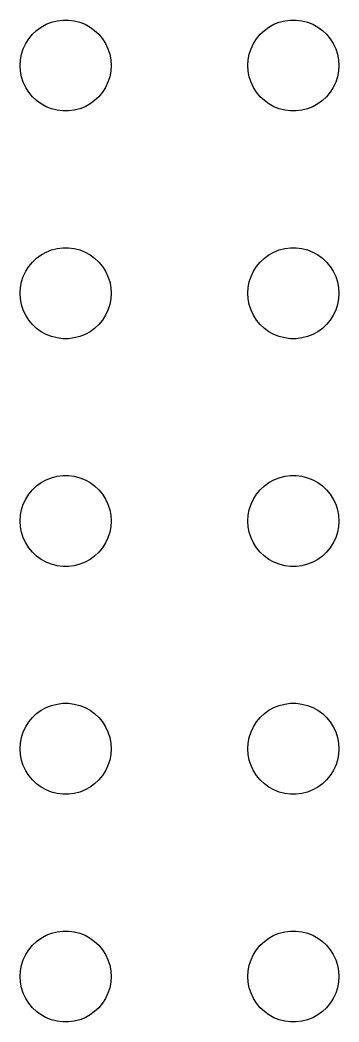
# Model space of a CAD drawing. Header units: metres. Extents: x -134 to 134, y -134 to 134.
# Drawn here: x 66 to 76.5, y 28.5 to 61.5 of the extents above; entities that cross this region are included whole.
import ezdxf

# ---------------------------------------------------------------- set-up
doc = ezdxf.new("R2010")
doc.units = ezdxf.units.M

msp = doc.modelspace()

# ---------------------------------------------------------------- linework, layer by layer
for p, q in [((66.8613, 61.3572), (67.0365, 61.4266)), ((67.0365, 61.4266), (67.2189, 61.4734)), ((67.2189, 61.4734), (67.4058, 61.497)), ((67.4058, 61.497), (67.5942, 61.497)), ((67.5942, 61.497), (67.7811, 61.4734)), ((67.7811, 61.4734), (67.9635, 61.4266)), ((67.9635, 61.4266), (68.1387, 61.3572)), ((74.3613, 61.3572), (74.5365, 61.4266)), ((74.5365, 61.4266), (74.7189, 61.4734)), ((74.7189, 61.4734), (74.9058, 61.497)), ((74.9058, 61.497), (75.0942, 61.497)), ((75.0942, 61.497), (75.2811, 61.4734)), ((75.2811, 61.4734), (75.4635, 61.4266)), ((75.4635, 61.4266), (75.6387, 61.3572)), ((66.4065, 61.0268), (66.5439, 61.1558)), ((66.5439, 61.1558), (66.6963, 61.2665)), ((66.6963, 61.2665), (66.8613, 61.3572)), ((68.1387, 61.3572), (68.3037, 61.2665)), ((68.3037, 61.2665), (68.4561, 61.1558)), ((68.4561, 61.1558), (68.5934, 61.0268)), ((73.9065, 61.0268), (74.0439, 61.1558)), ((74.0439, 61.1558), (74.1963, 61.2665)), ((74.1963, 61.2665), (74.3613, 61.3572)), ((75.6387, 61.3572), (75.8037, 61.2665)), ((75.8037, 61.2665), (75.9561, 61.1558)), ((75.9561, 61.1558), (76.0934, 61.0268)), ((66.1053, 60.5522), (66.1855, 60.7226)), ((66.1855, 60.7226), (66.2865, 60.8817)), ((66.2865, 60.8817), (66.4065, 61.0268)), ((68.5934, 61.0268), (68.7135, 60.8817)), ((68.7135, 60.8817), (68.8145, 60.7226)), ((68.8145, 60.7226), (68.8947, 60.5522)), ((73.6053, 60.5522), (73.6855, 60.7226)), ((73.6855, 60.7226), (73.7865, 60.8817)), ((73.7865, 60.8817), (73.9065, 61.0268)), ((76.0934, 61.0268), (76.2135, 60.8817)), ((76.2135, 60.8817), (76.3145, 60.7226)), ((76.3145, 60.7226), (76.3947, 60.5522)), ((66.0471, 60.373), (66.1053, 60.5522)), ((68.8947, 60.5522), (68.9529, 60.373)), ((73.5471, 60.373), (73.6053, 60.5522)), ((76.3947, 60.5522), (76.4529, 60.373)), ((66, 60), (66.0118, 60.188)), ((66.0118, 60.188), (66.0471, 60.373)), ((68.9529, 60.373), (68.9882, 60.188)), ((68.9882, 60.188), (69, 60)), ((73.5, 60), (73.5118, 60.188)), ((73.5118, 60.188), (73.5471, 60.373)), ((76.4529, 60.373), (76.4882, 60.188)), ((76.4882, 60.188), (76.5, 60)), ((66.0118, 59.812), (66, 60)), ((66.0471, 59.627), (66.0118, 59.812)), ((68.9882, 59.812), (68.9529, 59.627)), ((69, 60), (68.9882, 59.812)), ((73.5118, 59.812), (73.5, 60)), ((73.5471, 59.627), (73.5118, 59.812)), ((76.4882, 59.812), (76.4529, 59.627)), ((76.5, 60), (76.4882, 59.812)), ((66.1053, 59.4478), (66.0471, 59.627)), ((66.1855, 59.2774), (66.1053, 59.4478)), ((68.8947, 59.4478), (68.8145, 59.2774)), ((68.9529, 59.627), (68.8947, 59.4478)), ((73.6053, 59.4478), (73.5471, 59.627)), ((73.6855, 59.2774), (73.6053, 59.4478)), ((76.3947, 59.4478), (76.3145, 59.2774)), ((76.4529, 59.627), (76.3947, 59.4478)), ((66.2865, 59.1183), (66.1855, 59.2774)), ((66.4065, 58.9732), (66.2865, 59.1183)), ((68.7135, 59.1183), (68.5934, 58.9732)), ((68.8145, 59.2774), (68.7135, 59.1183)), ((73.7865, 59.1183), (73.6855, 59.2774)), ((73.9065, 58.9732), (73.7865, 59.1183)), ((76.2135, 59.1183), (76.0934, 58.9732)), ((76.3145, 59.2774), (76.2135, 59.1183)), ((66.5439, 58.8442), (66.4065, 58.9732)), ((66.6963, 58.7335), (66.5439, 58.8442)), ((66.8613, 58.6428), (66.6963, 58.7335)), ((68.3037, 58.7335), (68.1387, 58.6428)), ((68.4561, 58.8442), (68.3037, 58.7335)), ((68.5934, 58.9732), (68.4561, 58.8442)), ((74.0439, 58.8442), (73.9065, 58.9732)), ((74.1963, 58.7335), (74.0439, 58.8442)), ((74.3613, 58.6428), (74.1963, 58.7335)), ((75.8037, 58.7335), (75.6387, 58.6428)), ((75.9561, 58.8442), (75.8037, 58.7335)), ((76.0934, 58.9732), (75.9561, 58.8442)), ((67.0365, 58.5734), (66.8613, 58.6428)), ((67.2189, 58.5266), (67.0365, 58.5734)), ((67.4058, 58.503), (67.2189, 58.5266)), ((67.5942, 58.503), (67.4058, 58.503)), ((67.7811, 58.5266), (67.5942, 58.503)), ((67.9635, 58.5734), (67.7811, 58.5266)), ((68.1387, 58.6428), (67.9635, 58.5734)), ((74.5365, 58.5734), (74.3613, 58.6428)), ((74.7189, 58.5266), (74.5365, 58.5734)), ((74.9058, 58.503), (74.7189, 58.5266)), ((75.0942, 58.503), (74.9058, 58.503)), ((75.2811, 58.5266), (75.0942, 58.503)), ((75.4635, 58.5734), (75.2811, 58.5266)), ((75.6387, 58.6428), (75.4635, 58.5734)), ((66.6963, 53.7665), (66.8613, 53.8572)), ((66.8613, 53.8572), (67.0365, 53.9266)), ((67.0365, 53.9266), (67.2189, 53.9734)), ((67.2189, 53.9734), (67.4058, 53.997)), ((67.4058, 53.997), (67.5942, 53.997)), ((67.5942, 53.997), (67.7811, 53.9734)), ((67.7811, 53.9734), (67.9635, 53.9266)), ((67.9635, 53.9266), (68.1387, 53.8572)), ((68.1387, 53.8572), (68.3037, 53.7665)), ((74.1963, 53.7665), (74.3613, 53.8572)), ((74.3613, 53.8572), (74.5365, 53.9266)), ((74.5365, 53.9266), (74.7189, 53.9734)), ((74.7189, 53.9734), (74.9058, 53.997)), ((74.9058, 53.997), (75.0942, 53.997)), ((75.0942, 53.997), (75.2811, 53.9734)), ((75.2811, 53.9734), (75.4635, 53.9266)), ((75.4635, 53.9266), (75.6387, 53.8572)), ((75.6387, 53.8572), (75.8037, 53.7665)), ((66.2865, 53.3817), (66.4065, 53.5268)), ((66.4065, 53.5268), (66.5439, 53.6558)), ((66.5439, 53.6558), (66.6963, 53.7665)), ((68.3037, 53.7665), (68.4561, 53.6558)), ((68.4561, 53.6558), (68.5934, 53.5268)), ((68.5934, 53.5268), (68.7135, 53.3817)), ((73.7865, 53.3817), (73.9065, 53.5268)), ((73.9065, 53.5268), (74.0439, 53.6558)), ((74.0439, 53.6558), (74.1963, 53.7665)), ((75.8037, 53.7665), (75.9561, 53.6558)), ((75.9561, 53.6558), (76.0934, 53.5268)), ((76.0934, 53.5268), (76.2135, 53.3817)), ((66.1053, 53.0522), (66.1855, 53.2226)), ((66.1855, 53.2226), (66.2865, 53.3817)), ((68.7135, 53.3817), (68.8145, 53.2226)), ((68.8145, 53.2226), (68.8947, 53.0522)), ((73.6053, 53.0522), (73.6855, 53.2226)), ((73.6855, 53.2226), (73.7865, 53.3817)), ((76.2135, 53.3817), (76.3145, 53.2226)), ((76.3145, 53.2226), (76.3947, 53.0522)), ((66.0118, 52.688), (66.0471, 52.873)), ((66.0471, 52.873), (66.1053, 53.0522)), ((68.8947, 53.0522), (68.9529, 52.873)), ((68.9529, 52.873), (68.9882, 52.688)), ((73.5118, 52.688), (73.5471, 52.873)), ((73.5471, 52.873), (73.6053, 53.0522)), ((76.3947, 53.0522), (76.4529, 52.873)), ((76.4529, 52.873), (76.4882, 52.688)), ((66, 52.5), (66.0118, 52.688)), ((66.0118, 52.312), (66, 52.5)), ((68.9882, 52.688), (69, 52.5)), ((69, 52.5), (68.9882, 52.312)), ((73.5, 52.5), (73.5118, 52.688)), ((73.5118, 52.312), (73.5, 52.5)), ((76.4882, 52.688), (76.5, 52.5)), ((76.5, 52.5), (76.4882, 52.312)), ((66.0471, 52.127), (66.0118, 52.312)), ((68.9882, 52.312), (68.9529, 52.127)), ((73.5471, 52.127), (73.5118, 52.312)), ((76.4882, 52.312), (76.4529, 52.127)), ((66.1053, 51.9478), (66.0471, 52.127)), ((66.1855, 51.7774), (66.1053, 51.9478)), ((68.8947, 51.9478), (68.8145, 51.7774)), ((68.9529, 52.127), (68.8947, 51.9478)), ((73.6053, 51.9478), (73.5471, 52.127)), ((73.6855, 51.7774), (73.6053, 51.9478)), ((76.3947, 51.9478), (76.3145, 51.7774)), ((76.4529, 52.127), (76.3947, 51.9478)), ((66.2865, 51.6183), (66.1855, 51.7774)), ((66.4065, 51.4732), (66.2865, 51.6183)), ((66.5439, 51.3442), (66.4065, 51.4732)), ((68.5934, 51.4732), (68.4561, 51.3442)), ((68.7135, 51.6183), (68.5934, 51.4732)), ((68.8145, 51.7774), (68.7135, 51.6183)), ((73.7865, 51.6183), (73.6855, 51.7774)), ((73.9065, 51.4732), (73.7865, 51.6183)), ((74.0439, 51.3442), (73.9065, 51.4732)), ((76.0934, 51.4732), (75.9561, 51.3442)), ((76.2135, 51.6183), (76.0934, 51.4732)), ((76.3145, 51.7774), (76.2135, 51.6183)), ((66.6963, 51.2335), (66.5439, 51.3442)), ((66.8613, 51.1428), (66.6963, 51.2335)), ((67.0365, 51.0734), (66.8613, 51.1428)), ((68.1387, 51.1428), (67.9635, 51.0734)), ((68.3037, 51.2335), (68.1387, 51.1428)), ((68.4561, 51.3442), (68.3037, 51.2335)), ((74.1963, 51.2335), (74.0439, 51.3442)), ((74.3613, 51.1428), (74.1963, 51.2335)), ((74.5365, 51.0734), (74.3613, 51.1428)), ((75.6387, 51.1428), (75.4635, 51.0734)), ((75.8037, 51.2335), (75.6387, 51.1428)), ((75.9561, 51.3442), (75.8037, 51.2335)), ((67.2189, 51.0266), (67.0365, 51.0734)), ((67.4058, 51.003), (67.2189, 51.0266)), ((67.5942, 51.003), (67.4058, 51.003)), ((67.7811, 51.0266), (67.5942, 51.003)), ((67.9635, 51.0734), (67.7811, 51.0266)), ((74.7189, 51.0266), (74.5365, 51.0734)), ((74.9058, 51.003), (74.7189, 51.0266)), ((75.0942, 51.003), (74.9058, 51.003)), ((75.2811, 51.0266), (75.0942, 51.003)), ((75.4635, 51.0734), (75.2811, 51.0266)), ((66.5439, 46.1558), (66.6963, 46.2665)), ((66.6963, 46.2665), (66.8613, 46.3572)), ((66.8613, 46.3572), (67.0365, 46.4266)), ((67.0365, 46.4266), (67.2189, 46.4734)), ((67.2189, 46.4734), (67.4058, 46.497)), ((67.4058, 46.497), (67.5942, 46.497)), ((67.5942, 46.497), (67.7811, 46.4734)), ((67.7811, 46.4734), (67.9635, 46.4266)), ((67.9635, 46.4266), (68.1387, 46.3572)), ((68.1387, 46.3572), (68.3037, 46.2665)), ((68.3037, 46.2665), (68.4561, 46.1558)), ((74.0439, 46.1558), (74.1963, 46.2665)), ((74.1963, 46.2665), (74.3613, 46.3572)), ((74.3613, 46.3572), (74.5365, 46.4266)), ((74.5365, 46.4266), (74.7189, 46.4734)), ((74.7189, 46.4734), (74.9058, 46.497)), ((74.9058, 46.497), (75.0942, 46.497)), ((75.0942, 46.497), (75.2811, 46.4734)), ((75.2811, 46.4734), (75.4635, 46.4266)), ((75.4635, 46.4266), (75.6387, 46.3572)), ((75.6387, 46.3572), (75.8037, 46.2665)), ((75.8037, 46.2665), (75.9561, 46.1558)), ((66.1855, 45.7226), (66.2865, 45.8817)), ((66.2865, 45.8817), (66.4065, 46.0268)), ((66.4065, 46.0268), (66.5439, 46.1558)), ((68.4561, 46.1558), (68.5934, 46.0268)), ((68.5934, 46.0268), (68.7135, 45.8817)), ((68.7135, 45.8817), (68.8145, 45.7226)), ((73.6855, 45.7226), (73.7865, 45.8817)), ((73.7865, 45.8817), (73.9065, 46.0268)), ((73.9065, 46.0268), (74.0439, 46.1558)), ((75.9561, 46.1558), (76.0934, 46.0268)), ((76.0934, 46.0268), (76.2135, 45.8817)), ((76.2135, 45.8817), (76.3145, 45.7226)), ((66.0471, 45.373), (66.1053, 45.5522)), ((66.1053, 45.5522), (66.1855, 45.7226)), ((68.8145, 45.7226), (68.8947, 45.5522)), ((68.8947, 45.5522), (68.9529, 45.373)), ((73.5471, 45.373), (73.6053, 45.5522)), ((73.6053, 45.5522), (73.6855, 45.7226)), ((76.3145, 45.7226), (76.3947, 45.5522)), ((76.3947, 45.5522), (76.4529, 45.373)), ((66.0118, 45.188), (66.0471, 45.373)), ((68.9529, 45.373), (68.9882, 45.188)), ((73.5118, 45.188), (73.5471, 45.373)), ((76.4529, 45.373), (76.4882, 45.188)), ((66, 45), (66.0118, 45.188)), ((66.0118, 44.812), (66, 45)), ((68.9882, 45.188), (69, 45)), ((69, 45), (68.9882, 44.812)), ((73.5, 45), (73.5118, 45.188)), ((73.5118, 44.812), (73.5, 45)), ((76.4882, 45.188), (76.5, 45)), ((76.5, 45), (76.4882, 44.812)), ((66.0471, 44.627), (66.0118, 44.812)), ((66.1053, 44.4478), (66.0471, 44.627)), ((68.9529, 44.627), (68.8947, 44.4478)), ((68.9882, 44.812), (68.9529, 44.627)), ((73.5471, 44.627), (73.5118, 44.812)), ((73.6053, 44.4478), (73.5471, 44.627)), ((76.4529, 44.627), (76.3947, 44.4478)), ((76.4882, 44.812), (76.4529, 44.627)), ((66.1855, 44.2774), (66.1053, 44.4478)), ((66.2865, 44.1183), (66.1855, 44.2774)), ((68.8145, 44.2774), (68.7135, 44.1183)), ((68.8947, 44.4478), (68.8145, 44.2774)), ((73.6855, 44.2774), (73.6053, 44.4478)), ((73.7865, 44.1183), (73.6855, 44.2774)), ((76.3145, 44.2774), (76.2135, 44.1183)), ((76.3947, 44.4478), (76.3145, 44.2774)), ((66.4065, 43.9732), (66.2865, 44.1183)), ((66.5439, 43.8442), (66.4065, 43.9732)), ((68.5934, 43.9732), (68.4561, 43.8442)), ((68.7135, 44.1183), (68.5934, 43.9732)), ((73.9065, 43.9732), (73.7865, 44.1183)), ((74.0439, 43.8442), (73.9065, 43.9732)), ((76.0934, 43.9732), (75.9561, 43.8442)), ((76.2135, 44.1183), (76.0934, 43.9732)), ((66.6963, 43.7335), (66.5439, 43.8442)), ((66.8613, 43.6428), (66.6963, 43.7335)), ((67.0365, 43.5734), (66.8613, 43.6428)), ((67.2189, 43.5266), (67.0365, 43.5734)), ((67.9635, 43.5734), (67.7811, 43.5266)), ((68.1387, 43.6428), (67.9635, 43.5734)), ((68.3037, 43.7335), (68.1387, 43.6428)), ((68.4561, 43.8442), (68.3037, 43.7335)), ((74.1963, 43.7335), (74.0439, 43.8442)), ((74.3613, 43.6428), (74.1963, 43.7335)), ((74.5365, 43.5734), (74.3613, 43.6428)), ((74.7189, 43.5266), (74.5365, 43.5734)), ((75.4635, 43.5734), (75.2811, 43.5266)), ((75.6387, 43.6428), (75.4635, 43.5734)), ((75.8037, 43.7335), (75.6387, 43.6428)), ((75.9561, 43.8442), (75.8037, 43.7335)), ((67.4058, 43.503), (67.2189, 43.5266)), ((67.5942, 43.503), (67.4058, 43.503)), ((67.7811, 43.5266), (67.5942, 43.503)), ((74.9058, 43.503), (74.7189, 43.5266)), ((75.0942, 43.503), (74.9058, 43.503)), ((75.2811, 43.5266), (75.0942, 43.503)), ((67.0365, 38.9266), (67.2189, 38.9734)), ((67.2189, 38.9734), (67.4058, 38.997)), ((67.4058, 38.997), (67.5942, 38.997)), ((67.5942, 38.997), (67.7811, 38.9734)), ((67.7811, 38.9734), (67.9635, 38.9266)), ((74.5365, 38.9266), (74.7189, 38.9734)), ((74.7189, 38.9734), (74.9058, 38.997)), ((74.9058, 38.997), (75.0942, 38.997)), ((75.0942, 38.997), (75.2811, 38.9734)), ((75.2811, 38.9734), (75.4635, 38.9266)), ((66.4065, 38.5268), (66.5439, 38.6558)), ((66.5439, 38.6558), (66.6963, 38.7665)), ((66.6963, 38.7665), (66.8613, 38.8572)), ((66.8613, 38.8572), (67.0365, 38.9266)), ((67.9635, 38.9266), (68.1387, 38.8572)), ((68.1387, 38.8572), (68.3037, 38.7665)), ((68.3037, 38.7665), (68.4561, 38.6558)), ((68.4561, 38.6558), (68.5934, 38.5268)), ((73.9065, 38.5268), (74.0439, 38.6558)), ((74.0439, 38.6558), (74.1963, 38.7665)), ((74.1963, 38.7665), (74.3613, 38.8572)), ((74.3613, 38.8572), (74.5365, 38.9266)), ((75.4635, 38.9266), (75.6387, 38.8572)), ((75.6387, 38.8572), (75.8037, 38.7665)), ((75.8037, 38.7665), (75.9561, 38.6558)), ((75.9561, 38.6558), (76.0934, 38.5268)), ((66.1855, 38.2226), (66.2865, 38.3817)), ((66.2865, 38.3817), (66.4065, 38.5268)), ((68.5934, 38.5268), (68.7135, 38.3817)), ((68.7135, 38.3817), (68.8145, 38.2226)), ((73.6855, 38.2226), (73.7865, 38.3817)), ((73.7865, 38.3817), (73.9065, 38.5268)), ((76.0934, 38.5268), (76.2135, 38.3817)), ((76.2135, 38.3817), (76.3145, 38.2226)), ((66.0471, 37.873), (66.1053, 38.0522)), ((66.1053, 38.0522), (66.1855, 38.2226)), ((68.8145, 38.2226), (68.8947, 38.0522)), ((68.8947, 38.0522), (68.9529, 37.873)), ((73.5471, 37.873), (73.6053, 38.0522)), ((73.6053, 38.0522), (73.6855, 38.2226)), ((76.3145, 38.2226), (76.3947, 38.0522)), ((76.3947, 38.0522), (76.4529, 37.873)), ((66, 37.5), (66.0118, 37.688)), ((66.0118, 37.688), (66.0471, 37.873)), ((68.9529, 37.873), (68.9882, 37.688)), ((68.9882, 37.688), (69, 37.5)), ((73.5, 37.5), (73.5118, 37.688)), ((73.5118, 37.688), (73.5471, 37.873)), ((76.4529, 37.873), (76.4882, 37.688)), ((76.4882, 37.688), (76.5, 37.5)), ((66.0118, 37.312), (66, 37.5)), ((66.0471, 37.127), (66.0118, 37.312)), ((68.9882, 37.312), (68.9529, 37.127)), ((69, 37.5), (68.9882, 37.312)), ((73.5118, 37.312), (73.5, 37.5)), ((73.5471, 37.127), (73.5118, 37.312)), ((76.4882, 37.312), (76.4529, 37.127)), ((76.5, 37.5), (76.4882, 37.312)), ((66.1053, 36.9478), (66.0471, 37.127)), ((68.9529, 37.127), (68.8947, 36.9478)), ((73.6053, 36.9478), (73.5471, 37.127)), ((76.4529, 37.127), (76.3947, 36.9478)), ((66.1855, 36.7774), (66.1053, 36.9478)), ((66.2865, 36.6183), (66.1855, 36.7774)), ((68.8145, 36.7774), (68.7135, 36.6183)), ((68.8947, 36.9478), (68.8145, 36.7774)), ((73.6855, 36.7774), (73.6053, 36.9478)), ((73.7865, 36.6183), (73.6855, 36.7774)), ((76.3145, 36.7774), (76.2135, 36.6183)), ((76.3947, 36.9478), (76.3145, 36.7774)), ((66.4065, 36.4732), (66.2865, 36.6183)), ((66.5439, 36.3442), (66.4065, 36.4732)), ((66.6963, 36.2335), (66.5439, 36.3442)), ((68.4561, 36.3442), (68.3037, 36.2335)), ((68.5934, 36.4732), (68.4561, 36.3442)), ((68.7135, 36.6183), (68.5934, 36.4732)), ((73.9065, 36.4732), (73.7865, 36.6183)), ((74.0439, 36.3442), (73.9065, 36.4732)), ((74.1963, 36.2335), (74.0439, 36.3442)), ((75.9561, 36.3442), (75.8037, 36.2335)), ((76.0934, 36.4732), (75.9561, 36.3442)), ((76.2135, 36.6183), (76.0934, 36.4732)), ((66.8613, 36.1428), (66.6963, 36.2335)), ((67.0365, 36.0734), (66.8613, 36.1428)), ((67.2189, 36.0266), (67.0365, 36.0734)), ((67.4058, 36.003), (67.2189, 36.0266)), ((67.5942, 36.003), (67.4058, 36.003)), ((67.7811, 36.0266), (67.5942, 36.003)), ((67.9635, 36.0734), (67.7811, 36.0266)), ((68.1387, 36.1428), (67.9635, 36.0734)), ((68.3037, 36.2335), (68.1387, 36.1428)), ((74.3613, 36.1428), (74.1963, 36.2335)), ((74.5365, 36.0734), (74.3613, 36.1428)), ((74.7189, 36.0266), (74.5365, 36.0734)), ((74.9058, 36.003), (74.7189, 36.0266)), ((75.0942, 36.003), (74.9058, 36.003)), ((75.2811, 36.0266), (75.0942, 36.003)), ((75.4635, 36.0734), (75.2811, 36.0266)), ((75.6387, 36.1428), (75.4635, 36.0734)), ((75.8037, 36.2335), (75.6387, 36.1428)), ((66.6963, 31.2665), (66.8613, 31.3572)), ((66.8613, 31.3572), (67.0365, 31.4266)), ((67.0365, 31.4266), (67.2189, 31.4734)), ((67.2189, 31.4734), (67.4058, 31.497)), ((67.4058, 31.497), (67.5942, 31.497)), ((67.5942, 31.497), (67.7811, 31.4734)), ((67.7811, 31.4734), (67.9635, 31.4266)), ((67.9635, 31.4266), (68.1387, 31.3572)), ((68.1387, 31.3572), (68.3037, 31.2665)), ((74.1963, 31.2665), (74.3613, 31.3572)), ((74.3613, 31.3572), (74.5365, 31.4266)), ((74.5365, 31.4266), (74.7189, 31.4734)), ((74.7189, 31.4734), (74.9058, 31.497)), ((74.9058, 31.497), (75.0942, 31.497)), ((75.0942, 31.497), (75.2811, 31.4734)), ((75.2811, 31.4734), (75.4635, 31.4266)), ((75.4635, 31.4266), (75.6387, 31.3572)), ((75.6387, 31.3572), (75.8037, 31.2665)), ((66.2865, 30.8817), (66.4065, 31.0268)), ((66.4065, 31.0268), (66.5439, 31.1558)), ((66.5439, 31.1558), (66.6963, 31.2665)), ((68.3037, 31.2665), (68.4561, 31.1558)), ((68.4561, 31.1558), (68.5934, 31.0268)), ((68.5934, 31.0268), (68.7135, 30.8817)), ((73.7865, 30.8817), (73.9065, 31.0268)), ((73.9065, 31.0268), (74.0439, 31.1558)), ((74.0439, 31.1558), (74.1963, 31.2665)), ((75.8037, 31.2665), (75.9561, 31.1558)), ((75.9561, 31.1558), (76.0934, 31.0268)), ((76.0934, 31.0268), (76.2135, 30.8817)), ((66.1053, 30.5522), (66.1855, 30.7226)), ((66.1855, 30.7226), (66.2865, 30.8817)), ((68.7135, 30.8817), (68.8145, 30.7226)), ((68.8145, 30.7226), (68.8947, 30.5522)), ((73.6053, 30.5522), (73.6855, 30.7226)), ((73.6855, 30.7226), (73.7865, 30.8817)), ((76.2135, 30.8817), (76.3145, 30.7226)), ((76.3145, 30.7226), (76.3947, 30.5522)), ((66.0118, 30.188), (66.0471, 30.373)), ((66.0471, 30.373), (66.1053, 30.5522)), ((68.8947, 30.5522), (68.9529, 30.373)), ((68.9529, 30.373), (68.9882, 30.188)), ((73.5118, 30.188), (73.5471, 30.373)), ((73.5471, 30.373), (73.6053, 30.5522)), ((76.3947, 30.5522), (76.4529, 30.373)), ((76.4529, 30.373), (76.4882, 30.188)), ((66, 30), (66.0118, 30.188)), ((68.9882, 30.188), (69, 30)), ((73.5, 30), (73.5118, 30.188)), ((76.4882, 30.188), (76.5, 30)), ((66.0118, 29.812), (66, 30)), ((66.0471, 29.627), (66.0118, 29.812)), ((68.9882, 29.812), (68.9529, 29.627)), ((69, 30), (68.9882, 29.812)), ((73.5118, 29.812), (73.5, 30)), ((73.5471, 29.627), (73.5118, 29.812)), ((76.4882, 29.812), (76.4529, 29.627)), ((76.5, 30), (76.4882, 29.812)), ((66.1053, 29.4478), (66.0471, 29.627)), ((66.1855, 29.2774), (66.1053, 29.4478)), ((68.8947, 29.4478), (68.8145, 29.2774)), ((68.9529, 29.627), (68.8947, 29.4478)), ((73.6053, 29.4478), (73.5471, 29.627)), ((73.6855, 29.2774), (73.6053, 29.4478)), ((76.3947, 29.4478), (76.3145, 29.2774)), ((76.4529, 29.627), (76.3947, 29.4478)), ((66.2865, 29.1183), (66.1855, 29.2774)), ((66.4065, 28.9732), (66.2865, 29.1183)), ((68.7135, 29.1183), (68.5934, 28.9732)), ((68.8145, 29.2774), (68.7135, 29.1183)), ((73.7865, 29.1183), (73.6855, 29.2774)), ((73.9065, 28.9732), (73.7865, 29.1183)), ((76.2135, 29.1183), (76.0934, 28.9732)), ((76.3145, 29.2774), (76.2135, 29.1183)), ((66.5439, 28.8442), (66.4065, 28.9732)), ((66.6963, 28.7335), (66.5439, 28.8442)), ((66.8613, 28.6427), (66.6963, 28.7335)), ((68.3037, 28.7335), (68.1387, 28.6427)), ((68.4561, 28.8442), (68.3037, 28.7335)), ((68.5934, 28.9732), (68.4561, 28.8442)), ((74.0439, 28.8442), (73.9065, 28.9732)), ((74.1963, 28.7335), (74.0439, 28.8442)), ((74.3613, 28.6427), (74.1963, 28.7335)), ((75.8037, 28.7335), (75.6387, 28.6427)), ((75.9561, 28.8442), (75.8037, 28.7335)), ((76.0934, 28.9732), (75.9561, 28.8442)), ((67.0365, 28.5734), (66.8613, 28.6427)), ((67.2189, 28.5266), (67.0365, 28.5734)), ((67.4058, 28.503), (67.2189, 28.5266)), ((67.5942, 28.503), (67.4058, 28.503)), ((67.7811, 28.5266), (67.5942, 28.503)), ((67.9635, 28.5734), (67.7811, 28.5266)), ((68.1387, 28.6427), (67.9635, 28.5734)), ((74.5365, 28.5734), (74.3613, 28.6427)), ((74.7189, 28.5266), (74.5365, 28.5734)), ((74.9058, 28.503), (74.7189, 28.5266)), ((75.0942, 28.503), (74.9058, 28.503)), ((75.2811, 28.5266), (75.0942, 28.503)), ((75.4635, 28.5734), (75.2811, 28.5266)), ((75.6387, 28.6427), (75.4635, 28.5734))]:
    msp.add_line(p, q)

doc.saveas('drawing.dxf')
